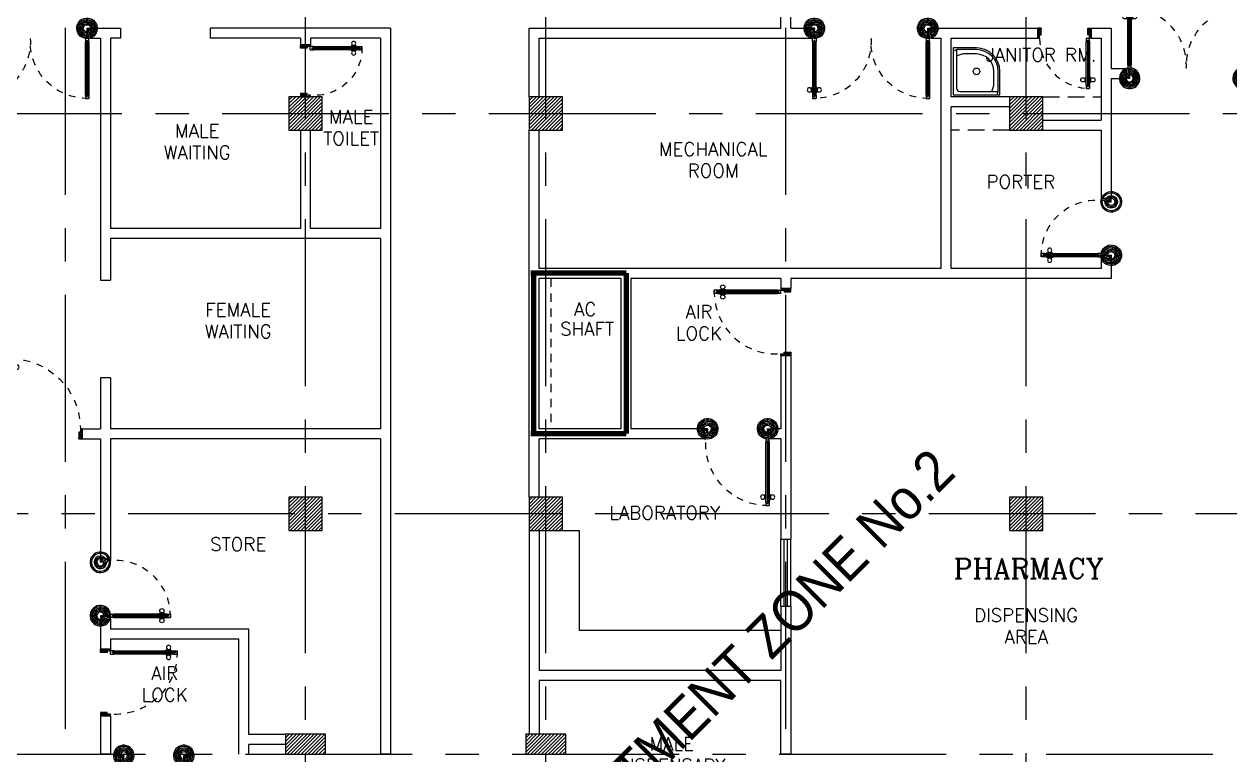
# Model space of a CAD drawing. Extents: x 417819.9 to 417911.9, y 43448 to 43539.2.
# Drawn here: x 417841.64 to 417859.71, y 43494.48 to 43505.43 of the extents above; entities that cross this region are included whole.
import ezdxf
from ezdxf.enums import TextEntityAlignment as Align

# ---------------------------------------------------------------- set-up
doc = ezdxf.new("R2010")
doc.units = 0
doc.header["$MEASUREMENT"] = 0
for name, pattern in [('CENTERX2', [4, 2.5, -0.5, 0.5, -0.5]), ('HIDDEN', [0.375, 0.25, -0.125]), ('HIDDEN2', [0.1875, 0.125, -0.0625])]:
    doc.linetypes.add(name, pattern=pattern)
doc.layers.get('0').update_dxf_attribs({"linetype": 'CONTINUOUS'})
for name, color, linetype in [('AXES', 11, 'CENTERX2'), ('COL', 2, 'CONTINUOUS'), ('DOOR', 4, 'CONTINUOUS'), ('FireCompart', 7, 'HIDDEN'), ('FIX', 3, 'CONTINUOUS'), ('HAT', 8, 'CONTINUOUS'), ('RM-NAME', 2, 'CONTINUOUS'), ('SHAFT', 7, 'CONTINUOUS'), ('TXT1', 2, 'CONTINUOUS'), ('WALL', 2, 'CONTINUOUS'), ('WIN', 5, 'CONTINUOUS')]:
    doc.layers.add(name, color=color, linetype=linetype)
doc.styles.add('ROMANC', font='romanc', dxfattribs={"height": 0.1})
doc.styles.add('ROMANS', font='ROMANS.shx', dxfattribs={"width": 0.6})
doc.styles.add('TTXT', font='swisse.ttf', dxfattribs={"width": 0.6})

# ---------------------------------------------------------------- blocks, each defined once
blk = doc.blocks.new('RM1')
at = {"layer": 'RM-NAME', "style": 'ROMANS'}
for tag, p in [('ROOMNAME1', (0, 324)), ('ROOMNAME2', (0, 0))]:
    blk.add_attdef(tag, text='', height=200, dxfattribs=at).set_placement(p, align=Align.MIDDLE)
blk = doc.blocks.new('A$C24ED45A6')
at = {"layer": 'DOOR', "color": 0, "linetype": 'ByBlock'}
for p, q in [((925, 1100), (925, 1150)), ((925, 1150), (975, 1150)), ((975, 1150), (925, 1150)), ((942, 1100), (925, 1100)), ((942, 1100), (942, 1120)), ((958, 1120), (942, 1120)), ((958, 1100), (958, 1120)), ((975, 1100), (958, 1100)), ((975, 1100), (975, 1150)), ((909, 1055), (909, 990)), ((918, 1055), (909, 1055)), ((918, 990), (909, 990)), ((918, 978), (918, 1068)), ((925, 1068), (918, 1068)), ((918, 1055), (918, 990)), ((925, 978), (918, 978)), ((975, 1068), (982, 1068)), ((975, 978), (982, 978)), ((982, 978), (982, 1068)), ((982, 1055), (982, 990)), ((982, 1055), (991, 1055)), ((982, 990), (991, 990)), ((991, 1055), (991, 990)), ((925, 150), (925, 200)), ((925, 200), (942, 200)), ((942, 200), (942, 180)), ((958, 180), (958, 200)), ((958, 200), (975, 200)), ((975, 200), (975, 150)), ((0, 0), (0, 150)), ((0, 150), (25, 150)), ((50, 0), (0, 0)), ((25, 150), (25, 100)), ((25, 100), (50, 100)), ((50, 100), (50, 0)), ((925, 150), (975, 150)), ((942, 180), (958, 180)), ((975, 100), (950, 100)), ((950, 100), (950, 0)), ((1000, 150), (975, 150)), ((975, 150), (975, 100)), ((1000, 150), (1000, 0)), ((950, 0), (1000, 0))]:
    blk.add_line(p, q, dxfattribs=at)
at = {"layer": 'DOOR', "linetype": 'ByBlock'}
for p, q in [((925, 1100), (925, 200)), ((942, 200), (942, 1100)), ((958, 200), (958, 1100)), ((975, 200), (975, 1100))]:
    blk.add_line(p, q, dxfattribs=at)
at = {"layer": 'DOOR', "color": 9, "linetype": 'ByBlock'}
for p, q in [((50, 0), (0, 114)), ((50, 0), (0, 40)), ((50, 0), (37, 100)), ((950, 0), (1000, 114)), ((950, 0), (963, 100)), ((950, 0), (1000, 40))]:
    blk.add_line(p, q, dxfattribs=at)
at = {"layer": 'DOOR', "color": 0, "linetype": 'ByBlock'}
for centre in [(876, 1023), (1024, 1023)]:
    blk.add_circle(centre, 32.4, dxfattribs=at)
at = {"layer": 'DOOR', "linetype": 'HIDDEN', "ltscale": 0.5}
blk.add_arc((950, 222), 928, 88.456, 184.4816, dxfattribs=at)
at = {"layer": 'DOOR', "color": 9, "linetype": 'ByBlock'}
for centre, radius, start, end in [((50, 0), 154, 103.7142, 108.8947), ((50, 0), 134, 100.72, 111.8402), ((50, 0), 114, 102.6226, 115.9162), ((50, 0), 94.4, 90, 121.9818), ((50, 0), 74.4, 90, 132.2236), ((50, 0), 54.4, 90, 156.7926), ((50, 0), 34.4, 90, 180), ((50, 0), 14.4, 90, 180), ((950, 0), 94.4, 58.0182, 90), ((950, 0), 74.4, 47.7764, 90), ((950, 0), 54.4, 23.2074, 90), ((950, 0), 34.4, 0, 90), ((950, 0), 14.4, 0, 90), ((950, 0), 134, 68.1598, 79.28), ((950, 0), 114, 64.0838, 77.3774), ((950, 0), 154, 71.1053, 76.2858)]:
    blk.add_arc(centre, radius, start, end, dxfattribs=at)
at = {"layer": 'WALL'}
blk.add_line((1000, 0), (1000, 150), dxfattribs=at)
blk = doc.blocks.new('*X796')
at = {"color": 0}
for p, q in [((49339, 41915), (49826, 42401)), ((49339, 41968), (49773, 42401)), ((49339, 42021), (49720, 42401)), ((49339, 42074), (49667, 42401)), ((49339, 42127), (49613, 42401)), ((49339, 42180), (49560, 42401)), ((49339, 42233), (49507, 42401)), ((49339, 42286), (49454, 42401)), ((49339, 42339), (49401, 42401)), ((49339, 42392), (49348, 42401)), ((49379, 41901), (49839, 42362)), ((49432, 41901), (49839, 42309)), ((49485, 41901), (49839, 42256)), ((49538, 41901), (49839, 42202)), ((49591, 41901), (49839, 42149)), ((49644, 41901), (49839, 42096)), ((49697, 41901), (49839, 42043)), ((49750, 41901), (49839, 41990)), ((49803, 41901), (49839, 41937))]:
    blk.add_line(p, q, dxfattribs=at)
blk = doc.blocks.new('*X793')
at = {"color": 0}
for p, q in [((49339, 47907), (49833, 48401)), ((49339, 47960), (49780, 48401)), ((49339, 48013), (49727, 48401)), ((49339, 48066), (49674, 48401)), ((49339, 48119), (49621, 48401)), ((49339, 48172), (49568, 48401)), ((49339, 48226), (49515, 48401)), ((49339, 48279), (49462, 48401)), ((49339, 48332), (49409, 48401)), ((49339, 48385), (49356, 48401)), ((49386, 47901), (49839, 48354)), ((49439, 47901), (49839, 48301)), ((49492, 47901), (49839, 48248)), ((49545, 47901), (49839, 48195)), ((49598, 47901), (49839, 48142)), ((49651, 47901), (49839, 48089)), ((49704, 47901), (49839, 48036)), ((49757, 47901), (49839, 47983)), ((49810, 47901), (49839, 47930))]:
    blk.add_line(p, q, dxfattribs=at)
blk = doc.blocks.new('COL50')
at = {"layer": 'COL'}
blk.add_lwpolyline([(-250, 250), (-250, -250), (250, -250), (250, 250)], close=True, dxfattribs=at)
blk = doc.blocks.new('*X798')
at = {"color": 0}
for p, q in [((38539, 41933), (39007, 42401)), ((38539, 41986), (38954, 42401)), ((38539, 42039), (38901, 42401)), ((38539, 42092), (38848, 42401)), ((38539, 42145), (38795, 42401)), ((38539, 42198), (38742, 42401)), ((38539, 42252), (38689, 42401)), ((38539, 42305), (38636, 42401)), ((38539, 42358), (38583, 42401)), ((38560, 41901), (39039, 42380)), ((38613, 41901), (39039, 42327)), ((38666, 41901), (39039, 42274)), ((38719, 41901), (39039, 42221)), ((38772, 41901), (39039, 42168)), ((38825, 41901), (39039, 42115)), ((38878, 41901), (39039, 42062)), ((38931, 41901), (39039, 42009)), ((38984, 41901), (39039, 41956)), ((39037, 41901), (39039, 41903))]:
    blk.add_line(p, q, dxfattribs=at)
blk = doc.blocks.new('*X795')
at = {"color": 0}
for p, q in [((38539, 47926), (39014, 48401)), ((38539, 47979), (38961, 48401)), ((38539, 48032), (38908, 48401)), ((38539, 48085), (38855, 48401)), ((38539, 48138), (38802, 48401)), ((38539, 48191), (38749, 48401)), ((38539, 48244), (38696, 48401)), ((38539, 48297), (38643, 48401)), ((38539, 48350), (38590, 48401)), ((38567, 47901), (39039, 48373)), ((38620, 47901), (39039, 48320)), ((38673, 47901), (39039, 48267)), ((38726, 47901), (39039, 48214)), ((38779, 47901), (39039, 48161)), ((38832, 47901), (39039, 48108)), ((38885, 47901), (39039, 48055)), ((38938, 47901), (39039, 48002)), ((38991, 47901), (39039, 47949))]:
    blk.add_line(p, q, dxfattribs=at)
blk = doc.blocks.new('A$C272A55A0')
at = {"layer": 'DOOR', "color": 0, "linetype": 'ByBlock'}
for p, q in [((0, 900), (0, 1050)), ((50, 1050), (0, 1050)), ((25, 950), (50, 950)), ((25, 900), (25, 950)), ((50, 950), (50, 1050)), ((1750, 950), (1750, 1050)), ((1750, 1050), (1800, 1050)), ((1775, 950), (1750, 950)), ((1775, 900), (1775, 950)), ((1800, 1050), (1800, 900)), ((0, 900), (25, 900)), ((75, 900), (25, 900)), ((25, 850), (25, 900)), ((42, 850), (25, 850)), ((58, 870), (42, 870)), ((42, 870), (42, 850)), ((58, 850), (58, 870)), ((75, 850), (58, 850)), ((75, 900), (75, 850)), ((1725, 900), (1775, 900)), ((1725, 900), (1725, 850)), ((1725, 850), (1742, 850)), ((1742, 870), (1758, 870)), ((1742, 850), (1742, 870)), ((1758, 870), (1758, 850)), ((1758, 850), (1775, 850)), ((1800, 900), (1775, 900)), ((1775, 850), (1775, 900)), ((25, 50), (42, 50)), ((25, 50), (25, 0)), ((25, 0), (75, 0)), ((75, 0), (25, 0)), ((42, 50), (42, 30)), ((42, 30), (58, 30)), ((58, 50), (75, 50)), ((58, 50), (58, 30)), ((75, 50), (75, 0)), ((1718, 160), (1709, 160)), ((1709, 95), (1709, 160)), ((1718, 95), (1709, 95)), ((1725, 173), (1718, 173)), ((1718, 173), (1718, 83)), ((1718, 95), (1718, 160)), ((1725, 83), (1718, 83)), ((1742, 50), (1725, 50)), ((1725, 50), (1725, 0)), ((1775, 0), (1725, 0)), ((1725, 0), (1775, 0)), ((1742, 50), (1742, 30)), ((1758, 30), (1742, 30)), ((1775, 50), (1758, 50)), ((1758, 50), (1758, 30)), ((1775, 173), (1782, 173)), ((1775, 83), (1782, 83)), ((1775, 50), (1775, 0)), ((1782, 173), (1782, 83)), ((1782, 160), (1791, 160)), ((1782, 95), (1782, 160)), ((1782, 95), (1791, 95)), ((1791, 95), (1791, 160))]:
    blk.add_line(p, q, dxfattribs=at)
at = {"layer": 'DOOR', "color": 9, "linetype": 'ByBlock'}
for p, q in [((50, 1050), (0, 1010)), ((50, 1050), (0, 937)), ((50, 1050), (37, 950)), ((1750, 1050), (1800, 1010)), ((1750, 1050), (1800, 937)), ((1750, 1050), (1763, 950))]:
    blk.add_line(p, q, dxfattribs=at)
at = {"layer": 'DOOR', "linetype": 'ByBlock'}
for p, q in [((25, 850), (25, 50)), ((42, 850), (42, 50)), ((58, 850), (58, 50)), ((75, 50), (75, 850)), ((1725, 50), (1725, 850)), ((1742, 850), (1742, 50)), ((1758, 850), (1758, 50)), ((1775, 850), (1775, 50))]:
    blk.add_line(p, q, dxfattribs=at)
at = {"layer": 'DOOR', "color": 0, "linetype": 'ByBlock'}
for centre in [(1676, 128), (1824, 128)]:
    blk.add_circle(centre, 32.4, dxfattribs=at)
at = {"layer": 'DOOR', "color": 9, "linetype": 'ByBlock'}
for centre, radius, start, end in [((50, 1050), 54.4, 203.2074, 270), ((50, 1050), 74.4, 227.7764, 270), ((50, 1050), 94.4, 238.0182, 270), ((50, 1050), 114, 244.0838, 257.3774), ((50, 1050), 134, 248.1598, 259.28), ((50, 1050), 154, 251.1053, 256.2858), ((50, 1050), 34.4, 180, 270), ((50, 1050), 14.4, 180, 270), ((1750, 1050), 14.4, 270, 0), ((1750, 1050), 34.4, 270, 0), ((1750, 1050), 54.4, 270, 336.7926), ((1750, 1050), 74.4, 270, 312.2236), ((1750, 1050), 94.4, 270, 301.9818), ((1750, 1050), 114, 282.6226, 295.9162), ((1750, 1050), 134, 280.72, 291.8402), ((1750, 1050), 154, 283.7142, 288.8947)]:
    blk.add_arc(centre, radius, start, end, dxfattribs=at)
at = {"layer": 'DOOR', "linetype": 'HIDDEN', "ltscale": 0.5}
for centre, start, end in [((50, 851), 268.3174, 3.2965), ((1750, 851), 176.7035, 271.6826)]:
    blk.add_arc(centre, 851, start, end, dxfattribs=at)
at = {"layer": 'WALL', "linetype": 'ByBlock'}
blk.add_line((1800, 900), (1800, 1050), dxfattribs=at)
blk = doc.blocks.new('JAN-001')
for p, q in [((730, -30), (30, -30)), ((30, -30), (30, -730)), ((80, -130), (80, -705)), ((705, -80), (130, -80)), ((610, -80), (635, -152)), ((688, -30), (704, -76)), ((705, -380), (705, -84)), ((730, -380), (730, -30)), ((640, -380), (640, -184)), ((30, -688), (76, -704)), ((80, -610), (152, -635)), ((84, -705), (380, -705)), ((184, -640), (380, -640)), ((30, -730), (380, -730))]:
    blk.add_line(p, q)
blk.add_circle((380, -380), 50)
for centre, radius, start, end in [((130, -130), 50, 90, 180), ((540, -184), 100, 0, 19.0039), ((680, -84), 25, 0, 19.0039), ((380, -380), 350, 270, 0), ((380, -380), 325, 270, 0), ((380, -380), 260, 270, 0), ((84, -680), 25, 250.9961, 270), ((184, -540), 100, 250.9961, 270)]:
    blk.add_arc(centre, radius, start, end)
blk = doc.blocks.new('*X797')
at = {"color": 0}
for p, q in [((42139, 41927), (42613, 42401)), ((42139, 41980), (42560, 42401)), ((42139, 42033), (42507, 42401)), ((42139, 42086), (42454, 42401)), ((42139, 42139), (42401, 42401)), ((42139, 42192), (42348, 42401)), ((42139, 42245), (42295, 42401)), ((42139, 42298), (42242, 42401)), ((42139, 42351), (42189, 42401)), ((42166, 41901), (42639, 42374)), ((42219, 41901), (42639, 42321)), ((42272, 41901), (42639, 42268)), ((42325, 41901), (42639, 42215)), ((42378, 41901), (42639, 42162)), ((42431, 41901), (42639, 42109)), ((42484, 41901), (42639, 42056)), ((42537, 41901), (42639, 42003)), ((42590, 41901), (42639, 41950))]:
    blk.add_line(p, q, dxfattribs=at)
blk = doc.blocks.new('*X794')
at = {"color": 0}
for p, q in [((42139, 47920), (42620, 48401)), ((42139, 47973), (42567, 48401)), ((42139, 48026), (42514, 48401)), ((42139, 48079), (42461, 48401)), ((42139, 48132), (42408, 48401)), ((42139, 48185), (42355, 48401)), ((42139, 48238), (42302, 48401)), ((42139, 48291), (42249, 48401)), ((42139, 48344), (42196, 48401)), ((42139, 48397), (42143, 48401)), ((42173, 47901), (42639, 48367)), ((42226, 47901), (42639, 48314)), ((42280, 47901), (42639, 48261)), ((42333, 47901), (42639, 48208)), ((42386, 47901), (42639, 48155)), ((42439, 47901), (42639, 48102)), ((42492, 47901), (42639, 48049)), ((42545, 47901), (42639, 47996)), ((42598, 47901), (42639, 47943))]:
    blk.add_line(p, q, dxfattribs=at)
blk = doc.blocks.new('DOOR90')
at = {"layer": 'DOOR', "color": 7, "linetype": 'ByBlock'}
for p, q in [((-150, 0), (0, 0)), ((-150, 0), (-150, -25)), ((0, -50), (-114, 0)), ((0, -50), (-40, 0)), ((0, -50), (0, 0)), ((-1000, -25), (-1050, -25)), ((-1050, -75), (-1050, -25)), ((-1050, -25), (-1050, -75)), ((-1000, -75), (-1050, -75)), ((-1000, -42), (-1020, -42)), ((-1020, -42), (-1020, -58)), ((-1000, -58), (-1020, -58)), ((-1000, -25), (-1000, -42)), ((-1000, -58), (-1000, -75)), ((-878, -18), (-968, -18)), ((-968, -25), (-968, -18)), ((-968, -75), (-968, -82)), ((-878, -82), (-968, -82)), ((-955, -9), (-890, -9)), ((-955, -18), (-955, -9)), ((-955, -18), (-890, -18)), ((-955, -82), (-890, -82)), ((-955, -82), (-955, -91)), ((-955, -91), (-890, -91)), ((-890, -18), (-890, -9)), ((-890, -82), (-890, -91)), ((-878, -25), (-878, -18)), ((-878, -75), (-878, -82)), ((-200, -25), (-150, -25)), ((-200, -42), (-200, -25)), ((-180, -42), (-200, -42)), ((-200, -58), (-180, -58)), ((-200, -75), (-200, -58)), ((-150, -75), (-200, -75)), ((-180, -58), (-180, -42)), ((-150, -25), (-100, -25)), ((-150, -75), (-150, -25)), ((-100, -25), (-100, -50)), ((0, -50), (-100, -37)), ((-100, -50), (0, -50)), ((-150, -875), (-100, -875)), ((-150, -900), (-150, -875)), ((-150, -900), (0, -900)), ((0, -900), (-150, -900)), ((0, -850), (-114, -900)), ((-100, -875), (-100, -850)), ((0, -850), (-100, -863)), ((-100, -850), (0, -850)), ((0, -850), (-40, -900)), ((0, -850), (0, -900))]:
    blk.add_line(p, q, dxfattribs=at)
at = {"layer": 'DOOR', "linetype": 'ByBlock'}
for p, q in [((-200, -25), (-1000, -25)), ((-200, -42), (-1000, -42)), ((-200, -58), (-1000, -58)), ((-1000, -75), (-200, -75))]:
    blk.add_line(p, q, dxfattribs=at)
at = {"layer": 'DOOR', "color": 7, "linetype": 'ByBlock'}
for centre in [(-923, 24), (-923, -124)]:
    blk.add_circle(centre, 32.4, dxfattribs=at)
for centre, radius, start, end in [((0, -50), 154, 161.1053, 166.2858), ((0, -50), 94.4, 148.0182, 180), ((0, -50), 134, 158.1598, 169.28), ((0, -50), 114, 154.0838, 167.3774), ((0, -50), 74.4, 137.7764, 180), ((0, -50), 54.4, 113.2074, 180), ((0, -50), 34.4, 90, 180), ((0, -50), 14.4, 90, 180), ((0, -850), 154, 193.7142, 198.8947), ((0, -850), 134, 190.72, 201.8402), ((0, -850), 94.4, 180, 211.9818), ((0, -850), 74.4, 180, 222.2236), ((0, -850), 54.4, 180, 246.7926), ((0, -850), 34.4, 180, 270), ((0, -850), 14.4, 180, 270)]:
    blk.add_arc(centre, radius, start, end, dxfattribs=at)
at = {"layer": 'DOOR', "linetype": 'HIDDEN', "ltscale": 0.5}
blk.add_arc((-222, -50), 828, 178.2701, 275.003, dxfattribs=at)
blk = doc.blocks.new('DOOR80')
at = {"layer": 'DOOR', "color": 7, "linetype": 'ByBlock'}
for p, q in [((-150, 800), (0, 800)), ((-150, 800), (-150, 775)), ((0, 800), (-150, 800)), ((-150, 775), (-100, 775)), ((0, 750), (-114, 800)), ((-100, 775), (-100, 750)), ((0, 750), (-100, 763)), ((-100, 750), (0, 750)), ((0, 750), (-40, 800)), ((0, 750), (0, 800)), ((-850, 75), (-900, 75)), ((-900, 75), (-900, 25)), ((-900, 25), (-900, 75)), ((-850, 25), (-900, 25)), ((-850, 58), (-870, 58)), ((-870, 42), (-870, 58)), ((-850, 42), (-870, 42)), ((-850, 58), (-850, 75)), ((-850, 25), (-850, 42)), ((-727, 82), (-817, 82)), ((-817, 75), (-817, 82)), ((-817, 25), (-817, 18)), ((-727, 18), (-817, 18)), ((-805, 91), (-740, 91)), ((-805, 82), (-805, 91)), ((-805, 82), (-740, 82)), ((-805, 18), (-740, 18)), ((-805, 18), (-805, 9)), ((-805, 9), (-740, 9)), ((-740, 82), (-740, 91)), ((-740, 18), (-740, 9)), ((-727, 75), (-727, 82)), ((-727, 25), (-727, 18)), ((-150, 75), (-200, 75)), ((-200, 75), (-200, 58)), ((-200, 58), (-180, 58)), ((-180, 42), (-200, 42)), ((-200, 42), (-200, 25)), ((-200, 25), (-150, 25)), ((-180, 58), (-180, 42)), ((-150, 75), (-150, 25)), ((-150, 25), (-100, 25)), ((-150, 0), (-150, 25)), ((0, 0), (-150, 0)), ((0, 50), (-114, 0)), ((-100, 25), (-100, 50)), ((0, 50), (-100, 37)), ((-100, 50), (0, 50)), ((0, 50), (-40, 0)), ((0, 50), (0, 0))]:
    blk.add_line(p, q, dxfattribs=at)
at = {"layer": 'DOOR', "linetype": 'ByBlock'}
for p, q in [((-850, 75), (-200, 75)), ((-200, 58), (-850, 58)), ((-200, 42), (-850, 42)), ((-200, 25), (-850, 25))]:
    blk.add_line(p, q, dxfattribs=at)
at = {"layer": 'DOOR', "color": 7, "linetype": 'ByBlock'}
for centre in [(-772, 124), (-772, -24)]:
    blk.add_circle(centre, 32.4, dxfattribs=at)
at = {"layer": 'DOOR', "linetype": 'HIDDEN', "ltscale": 0.5}
blk.add_arc((-149, 23), 752, 90.0695, 176.0204, dxfattribs=at)
at = {"layer": 'DOOR', "color": 7, "linetype": 'ByBlock'}
for centre, radius, start, end in [((0, 750), 154, 161.1053, 166.2858), ((0, 750), 134, 158.1598, 169.28), ((0, 750), 94.4, 148.0182, 180), ((0, 750), 74.4, 137.7764, 180), ((0, 750), 54.4, 113.2074, 180), ((0, 750), 34.4, 90, 180), ((0, 750), 14.4, 90, 180), ((0, 50), 154, 193.7142, 198.8947), ((0, 50), 134, 190.72, 201.8402), ((0, 50), 114, 192.6226, 205.9162), ((0, 50), 94.4, 180, 211.9818), ((0, 50), 74.4, 180, 222.2236), ((0, 50), 54.4, 180, 246.7926), ((0, 50), 34.4, 180, 270), ((0, 50), 14.4, 180, 270)]:
    blk.add_arc(centre, radius, start, end, dxfattribs=at)
blk = doc.blocks.new('DOOR110')
at = {"layer": 'DOOR', "color": 7, "linetype": 'ByBlock'}
for p, q in [((-150, 0), (-150, -25)), ((-150, 0), (0, 0)), ((0, -50), (-114, 0)), ((0, -50), (-40, 0)), ((0, -50), (0, 0)), ((-1200, -25), (-1200, -75)), ((-1200, -75), (-1200, -25)), ((-1150, -25), (-1200, -25)), ((-1150, -75), (-1200, -75)), ((-1170, -42), (-1170, -58)), ((-1150, -42), (-1170, -42)), ((-1150, -58), (-1170, -58)), ((-1150, -25), (-1150, -42)), ((-1150, -58), (-1150, -75)), ((-1118, -25), (-1118, -18)), ((-1028, -18), (-1118, -18)), ((-1118, -75), (-1118, -82)), ((-1028, -82), (-1118, -82)), ((-1105, -18), (-1105, -9)), ((-1105, -9), (-1040, -9)), ((-1105, -18), (-1040, -18)), ((-1105, -82), (-1105, -91)), ((-1105, -82), (-1040, -82)), ((-1105, -91), (-1040, -91)), ((-1040, -18), (-1040, -9)), ((-1040, -82), (-1040, -91)), ((-1028, -25), (-1028, -18)), ((-1028, -75), (-1028, -82)), ((-200, -42), (-200, -25)), ((-200, -25), (-150, -25)), ((-180, -42), (-200, -42)), ((-200, -75), (-200, -58)), ((-200, -58), (-180, -58)), ((-150, -75), (-200, -75)), ((-180, -58), (-180, -42)), ((-150, -75), (-150, -25)), ((-150, -25), (-100, -25)), ((-100, -25), (-100, -50)), ((0, -50), (-100, -37)), ((-100, -50), (0, -50)), ((-150, -1075), (-100, -1075)), ((-150, -1100), (-150, -1075)), ((0, -1050), (-114, -1100)), ((-100, -1075), (-100, -1050)), ((0, -1050), (-100, -1063)), ((-100, -1050), (0, -1050)), ((0, -1050), (-40, -1100)), ((0, -1050), (0, -1100)), ((-150, -1100), (0, -1100)), ((0, -1100), (-150, -1100))]:
    blk.add_line(p, q, dxfattribs=at)
at = {"layer": 'DOOR', "linetype": 'ByBlock'}
for p, q in [((-200, -25), (-1150, -25)), ((-200, -42), (-1150, -42)), ((-200, -58), (-1150, -58)), ((-1150, -75), (-200, -75))]:
    blk.add_line(p, q, dxfattribs=at)
at = {"layer": 'DOOR', "color": 7, "linetype": 'ByBlock'}
for centre in [(-1073, 24), (-1073, -124)]:
    blk.add_circle(centre, 32.4, dxfattribs=at)
for centre, radius, start, end in [((0, -50), 154, 161.1053, 166.2858), ((0, -50), 94.4, 148.0182, 180), ((0, -50), 134, 158.1598, 169.28), ((0, -50), 114, 154.0838, 167.3774), ((0, -50), 74.4, 137.7764, 180), ((0, -50), 54.4, 113.2074, 180), ((0, -50), 34.4, 90, 180), ((0, -50), 14.4, 90, 180), ((0, -1050), 134, 190.72, 201.8402), ((0, -1050), 94.4, 180, 211.9818), ((0, -1050), 74.4, 180, 222.2236), ((0, -1050), 54.4, 180, 246.7926), ((0, -1050), 34.4, 180, 270), ((0, -1050), 14.4, 180, 270), ((0, -1050), 154, 193.7142, 198.8947)]:
    blk.add_arc(centre, radius, start, end, dxfattribs=at)
at = {"layer": 'DOOR', "linetype": 'HIDDEN', "ltscale": 0.5}
blk.add_arc((-150, -25), 1050, 180, 270, dxfattribs=at)
blk = doc.blocks.new('A$C3CD36B94')
at = {"layer": 'DOOR', "color": 0, "linetype": 'ByBlock'}
for p, q in [((106, 950), (56, 950)), ((56, 800), (56, 950)), ((106, 850), (106, 950)), ((806, 950), (856, 950)), ((806, 850), (806, 950)), ((856, 800), (856, 950)), ((856, 950), (856, 800)), ((56, 800), (81, 800)), ((81, 850), (106, 850)), ((81, 800), (81, 850)), ((131, 800), (81, 800)), ((81, 750), (81, 800)), ((98, 750), (81, 750)), ((114, 770), (98, 770)), ((98, 770), (98, 750)), ((114, 750), (114, 770)), ((131, 750), (114, 750)), ((131, 800), (131, 750)), ((831, 850), (806, 850)), ((831, 800), (831, 850)), ((856, 800), (831, 800)), ((65, 95), (65, 160)), ((74, 160), (65, 160)), ((74, 95), (65, 95)), ((74, 173), (74, 83)), ((81, 173), (74, 173)), ((74, 95), (74, 160)), ((81, 83), (74, 83)), ((81, 50), (81, 0)), ((81, 50), (98, 50)), ((131, 0), (81, 0)), ((81, 0), (131, 0)), ((98, 50), (98, 30)), ((98, 30), (114, 30)), ((114, 50), (114, 30)), ((114, 50), (131, 50)), ((131, 173), (138, 173)), ((131, 83), (138, 83)), ((131, 50), (131, 0)), ((138, 173), (138, 83)), ((138, 95), (138, 160)), ((138, 160), (147, 160)), ((138, 95), (147, 95)), ((147, 95), (147, 160))]:
    blk.add_line(p, q, dxfattribs=at)
at = {"layer": 'DOOR', "color": 9, "linetype": 'ByBlock'}
for p, q in [((106, 950), (56, 910)), ((106, 950), (56, 837)), ((106, 950), (93, 850)), ((806, 950), (819, 850)), ((806, 950), (856, 837)), ((806, 950), (856, 910))]:
    blk.add_line(p, q, dxfattribs=at)
at = {"layer": 'DOOR', "linetype": 'ByBlock'}
for p, q in [((81, 750), (81, 50)), ((98, 750), (98, 50)), ((114, 750), (114, 50)), ((131, 50), (131, 750))]:
    blk.add_line(p, q, dxfattribs=at)
at = {"layer": 'DOOR', "color": 0, "linetype": 'ByBlock'}
for centre in [(32, 128), (179, 128)]:
    blk.add_circle(centre, 32.4, dxfattribs=at)
at = {"layer": 'DOOR', "color": 9, "linetype": 'ByBlock'}
for centre, radius, start, end in [((106, 950), 34.4, 180, 270), ((106, 950), 14.4, 180, 270), ((806, 950), 34.4, 270, 0), ((806, 950), 14.4, 270, 0), ((106, 950), 54.4, 203.2074, 270), ((106, 950), 74.4, 227.7764, 270), ((106, 950), 94.4, 238.0182, 270), ((106, 950), 114, 244.0838, 257.3774), ((106, 950), 134, 248.1598, 259.28), ((106, 950), 154, 251.1053, 256.2858), ((806, 950), 54.4, 270, 336.7926), ((806, 950), 74.4, 270, 312.2236), ((806, 950), 94.4, 270, 301.9818), ((806, 950), 134, 280.72, 291.8402), ((806, 950), 154, 283.7142, 288.8947)]:
    blk.add_arc(centre, radius, start, end, dxfattribs=at)
at = {"layer": 'DOOR', "linetype": 'HIDDEN', "ltscale": 0.5}
blk.add_arc((106, 729), 729, 268.0335, 5.6617, dxfattribs=at)

msp = doc.modelspace()

# ---------------------------------------------------------------- hatches: boundary and pattern name
at = {"layer": 'HAT'}
h = msp.add_hatch(dxfattribs=at)
h.set_pattern_fill('ANSI31', color=256, scale=0.3, style=0)
h.set_pattern_definition([(45, (417487.311385, 43455.963322), (-0.0265165043, 0.0265165043), [])])
h.paths.add_polyline_path([(417845.8566, 43494.4943), (417845.8566, 43494.7943), (417845.5566, 43494.7943), (417845.5566, 43494.4943)])
h.paths.add_polyline_path([(417846.1566, 43494.4943), (417846.1566, 43494.7943), (417845.8566, 43494.7943), (417845.8566, 43494.4943)])
h = msp.add_hatch(dxfattribs=at)
h.set_pattern_fill('ANSI31', color=256, scale=0.3, style=0)
h.set_pattern_definition([(45, (417490.911385, 43455.963322), (-0.0265165043, 0.0265165043), [])])
h.paths.add_polyline_path([(417849.4566, 43494.4943), (417849.4566, 43494.7943), (417849.1566, 43494.7943), (417849.1566, 43494.4943)])
h.paths.add_polyline_path([(417849.7566, 43494.4943), (417849.7566, 43494.7943), (417849.4566, 43494.7943), (417849.4566, 43494.4943)])

# ---------------------------------------------------------------- linework, layer by layer
at = {"layer": 'AXES'}
for p, q in [((417845.8566, 43460.01), (417845.8566, 43538.4875)), ((417849.4566, 43460.01), (417849.4566, 43538.4875)), ((417856.6566, 43460.01), (417856.6566, 43538.4875)), ((417842.2566, 43466.8743), (417842.2566, 43525.6943)), ((417853.0566, 43466.8743), (417853.0566, 43525.6943)), ((417820.6052, 43504.0943), (417889.6966, 43504.0943)), ((417889.6966, 43498.0943), (417820.6052, 43498.0943)), ((417820.9552, 43494.4943), (417889.6966, 43494.4943))]:
    msp.add_line(p, q, dxfattribs=at)
at = {"layer": 'COL'}
for points in [[(417856.4066, 43504.3443), (417856.4066, 43503.8443), (417856.9066, 43503.8443), (417856.9066, 43504.3443)], [(417846.1566, 43494.7943), (417845.5566, 43494.7943), (417845.5566, 43494.4943), (417846.1566, 43494.4943)], [(417849.7566, 43494.7943), (417849.1566, 43494.7943), (417849.1566, 43494.4943), (417849.7566, 43494.4943)]]:
    msp.add_lwpolyline(points, close=True, dxfattribs=at)
at = {"layer": 'FireCompart', "const_width": 0.08}
for points in [[(417849.2282, 43501.705), (417850.6636, 43501.705)], [(417849.2738, 43501.705), (417849.2738, 43499.2981)], [(417850.6636, 43501.705), (417850.6636, 43499.2981)], [(417849.2282, 43499.2981), (417850.6636, 43499.2981)]]:
    msp.add_lwpolyline(points, dxfattribs=at)
at = {"layer": 'SHAFT', "linetype": 'HIDDEN2'}
msp.add_line((417849.5316, 43501.6193), (417849.5316, 43499.3693), dxfattribs=at)
at = {"layer": 'WALL'}
for p, q in [((417852.9816, 43505.3693), (417852.9816, 43505.5943)), ((417853.1316, 43505.3693), (417853.1316, 43505.5943)), ((417842.6316, 43505.3693), (417842.6316, 43505.2193)), ((417842.6316, 43505.3693), (417843.0816, 43505.3693)), ((417843.0816, 43505.3693), (417843.0816, 43505.2193)), ((417847.1316, 43505.3693), (417844.4321, 43505.3693)), ((417844.4321, 43505.2193), (417844.4321, 43505.3693)), ((417847.1316, 43505.3693), (417847.1316, 43494.4943)), ((417849.2066, 43504.3443), (417849.2066, 43505.3693)), ((417849.2066, 43505.3693), (417852.9816, 43505.3693)), ((417853.1316, 43505.3693), (417853.4316, 43505.3693)), ((417853.4316, 43505.2193), (417853.4316, 43505.3693)), ((417855.2316, 43505.3693), (417856.8316, 43505.3693)), ((417855.2316, 43505.2193), (417855.2316, 43505.3693)), ((417856.8316, 43505.2193), (417856.8316, 43505.3693)), ((417857.6316, 43505.3693), (417857.9316, 43505.3693)), ((417857.6316, 43505.2193), (417857.6316, 43505.3693)), ((417857.9316, 43505.3693), (417857.9316, 43504.7693)), ((417842.6316, 43505.2193), (417842.7816, 43505.2193)), ((417842.7816, 43505.2193), (417842.7816, 43501.5975)), ((417842.9316, 43505.2193), (417842.9316, 43502.3693)), ((417843.0816, 43505.2193), (417842.9316, 43505.2193)), ((417845.7816, 43505.2193), (417844.4321, 43505.2193)), ((417845.7816, 43505.2193), (417845.7816, 43505.1193)), ((417846.9816, 43505.2193), (417845.9316, 43505.2193)), ((417845.9316, 43505.2193), (417845.9316, 43505.1193)), ((417846.9816, 43505.2193), (417846.9816, 43502.3693)), ((417849.3566, 43504.3443), (417849.3566, 43505.2193)), ((417849.3566, 43505.2193), (417853.4316, 43505.2193)), ((417855.2316, 43505.2193), (417855.3816, 43505.2193)), ((417855.3816, 43501.7693), (417855.3816, 43505.2193)), ((417855.5316, 43505.2193), (417856.8316, 43505.2193)), ((417855.5316, 43504.3443), (417855.5316, 43505.2193)), ((417857.6316, 43505.2193), (417857.7816, 43505.2193)), ((417857.7816, 43505.2193), (417857.7816, 43503.9943)), ((417845.9316, 43505.1193), (417845.7816, 43505.1193)), ((417857.9316, 43504.7693), (417858.1566, 43504.7693)), ((417858.1566, 43504.6193), (417858.1566, 43504.7693)), ((417857.9316, 43504.6193), (417857.9316, 43502.8193)), ((417857.9316, 43504.6193), (417858.1566, 43504.6193)), ((417856.4066, 43504.3443), (417855.5316, 43504.3443)), ((417856.4066, 43504.1943), (417855.5316, 43504.1943)), ((417855.5316, 43501.7693), (417855.5316, 43504.1943)), ((417856.9066, 43503.9943), (417857.7816, 43503.9943)), ((417845.7816, 43503.8443), (417845.7816, 43502.3693)), ((417845.9316, 43502.3693), (417845.9316, 43503.8443)), ((417849.2066, 43498.3443), (417849.2066, 43503.8443)), ((417849.3566, 43501.7693), (417849.3566, 43503.8443)), ((417856.9066, 43503.8443), (417857.7816, 43503.8443)), ((417857.7816, 43503.8443), (417857.7816, 43502.8193)), ((417857.9316, 43502.8193), (417857.7816, 43502.8193)), ((417845.7816, 43502.3693), (417842.9316, 43502.3693)), ((417846.9816, 43502.3693), (417845.9316, 43502.3693)), ((417846.9816, 43502.2193), (417842.9316, 43502.2193)), ((417842.9316, 43502.2193), (417842.9316, 43501.5975)), ((417846.9816, 43502.2193), (417846.9816, 43499.3693)), ((417857.7816, 43501.9193), (417857.7816, 43501.7693)), ((417857.9316, 43501.9193), (417857.7816, 43501.9193)), ((417857.7816, 43501.9193), (417857.9316, 43501.9193)), ((417857.9316, 43501.9193), (417857.9316, 43501.6193)), ((417855.3816, 43501.7693), (417849.3566, 43501.7693)), ((417857.7816, 43501.7693), (417855.5316, 43501.7693)), ((417842.7816, 43501.5975), (417842.9316, 43501.5975)), ((417849.3566, 43499.3693), (417849.3566, 43501.6193)), ((417850.5816, 43501.6193), (417849.3566, 43501.6193)), ((417850.5816, 43501.6193), (417850.5816, 43499.3693)), ((417852.9816, 43501.6193), (417850.7316, 43501.6193)), ((417850.7316, 43501.6193), (417850.7316, 43499.3693)), ((417852.9816, 43501.6193), (417852.9816, 43501.4693)), ((417857.9316, 43501.6193), (417853.1316, 43501.6193)), ((417853.1316, 43501.6193), (417853.1316, 43501.4693)), ((417852.9816, 43501.4693), (417853.1316, 43501.4693)), ((417852.9816, 43500.4693), (417853.1316, 43500.4693)), ((417852.9816, 43500.4693), (417852.9816, 43499.3693)), ((417853.1316, 43500.4693), (417853.1316, 43497.7145)), ((417842.9316, 43500.1306), (417842.7816, 43500.1306)), ((417842.7816, 43500.1306), (417842.7816, 43499.3693)), ((417842.9316, 43500.1306), (417842.9316, 43499.3693)), ((417842.5066, 43499.2193), (417842.5066, 43499.3693)), ((417842.5066, 43499.3693), (417842.7816, 43499.3693)), ((417846.9816, 43499.3693), (417842.9316, 43499.3693)), ((417850.5816, 43499.3693), (417849.3566, 43499.3693)), ((417851.8316, 43499.3693), (417850.7316, 43499.3693)), ((417851.8316, 43499.2193), (417851.8316, 43499.3693)), ((417852.8316, 43499.2193), (417852.8316, 43499.3693)), ((417852.9816, 43499.3693), (417852.8316, 43499.3693)), ((417842.5066, 43499.2193), (417842.7816, 43499.2193)), ((417842.7816, 43499.2193), (417842.7816, 43497.4193)), ((417842.9316, 43499.2193), (417842.9316, 43497.4193)), ((417846.9816, 43499.2193), (417842.9316, 43499.2193)), ((417846.9816, 43499.2193), (417846.9816, 43494.4943)), ((417851.8316, 43499.2193), (417849.3566, 43499.2193)), ((417849.3566, 43498.3443), (417849.3566, 43499.2193)), ((417852.9816, 43499.2193), (417852.8316, 43499.2193)), ((417852.9816, 43499.2193), (417852.9816, 43497.7145)), ((417849.2066, 43497.8443), (417849.2066, 43494.7943)), ((417849.3566, 43497.8443), (417849.3566, 43495.7493)), ((417849.7066, 43497.8443), (417849.9566, 43497.8443)), ((417849.9566, 43497.8443), (417849.9566, 43496.3493)), ((417852.9816, 43497.7145), (417853.1316, 43497.7145)), ((417842.9316, 43497.4193), (417842.7816, 43497.4193)), ((417852.9816, 43496.7145), (417853.1316, 43496.7145)), ((417852.9816, 43496.7145), (417852.9816, 43495.7493)), ((417853.1316, 43496.7145), (417853.1316, 43494.4943)), ((417842.9316, 43496.5193), (417842.7816, 43496.5193)), ((417842.7816, 43496.5193), (417842.7816, 43496.0693)), ((417842.9316, 43496.5193), (417842.9316, 43496.3693)), ((417845.0066, 43496.3693), (417842.9316, 43496.3693)), ((417845.0066, 43494.7907), (417845.0066, 43496.3693)), ((417852.9816, 43496.3493), (417849.9566, 43496.3493)), ((417844.8566, 43496.2193), (417842.9316, 43496.2193)), ((417842.9316, 43496.2193), (417842.9316, 43496.0693)), ((417844.8566, 43494.4943), (417844.8566, 43496.2193)), ((417842.7816, 43496.0693), (417842.9316, 43496.0693)), ((417852.9816, 43495.7493), (417849.3566, 43495.7493)), ((417852.9816, 43495.5993), (417849.3566, 43495.5993)), ((417849.3566, 43495.5993), (417849.3566, 43494.7943)), ((417852.9816, 43494.4943), (417852.9816, 43495.5993)), ((417842.7816, 43495.0693), (417842.9316, 43495.0693)), ((417842.7816, 43495.0693), (417842.7816, 43494.4943)), ((417842.9316, 43495.0693), (417842.9316, 43494.4943)), ((417845.5566, 43494.7907), (417845.0066, 43494.7907)), ((417842.9316, 43494.4943), (417842.7816, 43494.4943)), ((417845.0066, 43494.4943), (417845.0066, 43494.6407)), ((417845.5566, 43494.6407), (417845.0066, 43494.6407)), ((417847.1316, 43494.4943), (417846.9816, 43494.4943)), ((417853.1316, 43494.4943), (417852.9816, 43494.4943))]:
    msp.add_line(p, q, dxfattribs=at)
at = {"layer": 'WALL', "color": 9, "linetype": 'HIDDEN'}
for p, q in [((417856.9066, 43504.3443), (417857.7816, 43504.3443)), ((417856.4066, 43503.8443), (417855.5316, 43503.8443))]:
    msp.add_line(p, q, dxfattribs=at)
at = {"layer": 'WIN'}
for p, q in [((417852.9816, 43496.7145), (417852.9816, 43497.7145)), ((417853.0316, 43496.7145), (417853.0316, 43497.7145)), ((417853.0816, 43496.7145), (417853.0816, 43497.7145)), ((417853.1316, 43496.7145), (417853.1316, 43497.7145))]:
    msp.add_line(p, q, dxfattribs=at)

# ---------------------------------------------------------------- block references
at = {"layer": 'COL', "xscale": 0.001000000047497451, "yscale": 0.0009999999892897904, "zscale": 0.001}
for p in [(417845.8566, 43504.0943), (417849.4566, 43504.0943), (417845.8566, 43498.0943), (417849.4566, 43498.0943), (417856.6566, 43498.0943)]:
    msp.add_blockref('COL50', p, dxfattribs=at)
at = {"layer": 'DOOR', "color": 0, "xscale": -0.001000000047497451, "yscale": 0.0009999999892897904, "zscale": 0.001}
for p in [(417842.6316, 43504.319), (417855.2316, 43504.319)]:
    msp.add_blockref('A$C272A55A0', p, dxfattribs=at)
at = {"layer": 'DOOR', "color": 0}
for name, p, xscale, yscale, zscale, rotation in [('A$C272A55A0', (417859.9566, 43505.6697), 0.001000000047497451, 0.0009999999892897904, 0.001, 180), ('A$C3CD36B94', (417846.7023, 43505.1735), -0.0009687500132713467, 0.0009687500132713467, 0.0009687500000000003, 90), ('DOOR90', (417857.9316, 43501.9193), -0.001000000047497451, 0.0009999999892897904, 0.001, 180), ('A$C24ED45A6', (417853.1316, 43500.4693), 0.0009999999892897904, 0.0009999999892897904, 0.001, 90), ('A$C24ED45A6', (417851.8316, 43499.3693), -0.001000000047497451, 0.0009999999892897904, 0.001, 180), ('A$C24ED45A6', (417842.7816, 43495.0693), -0.0009999999892897904, 0.0009999999892897904, 0.001, 270), ('A$C24ED45A6', (417844.082, 43494.4743), 0.001000000047497451, 0.0009999999892897904, 0.001, 180)]:
    msp.add_blockref(name, p, dxfattribs=dict(at, xscale=xscale, yscale=yscale, zscale=zscale, rotation=rotation))
at = {"layer": 'DOOR', "yscale": 0.0009999999892897904, "zscale": 0.001}
for name, p, xscale, rotation in [('DOOR80', (417857.6316, 43505.3693), 0.0009999999892897904, 90), ('DOOR110', (417841.4066, 43499.2193), -0.0009999999892897904, 90), ('DOOR90', (417842.7816, 43496.5193), 0.001000000047497451, 180)]:
    msp.add_blockref(name, p, dxfattribs=dict(at, xscale=xscale, rotation=rotation))
at = {"layer": 'FIX', "xscale": 0.0009999999892897904, "yscale": 0.0009999999892897904, "zscale": 0.001, "rotation": 90}
msp.add_blockref('JAN-001', (417855.5316, 43504.3443), dxfattribs=at)
at = {"layer": 'HAT'}
ref = msp.add_blockref('RM1', (417856.879, 43504.9718), dxfattribs=dict(at, xscale=0.001000000047497451, yscale=0.0009999999892897904, zscale=0.001))
ref.add_attrib('ROOMNAME2', 'JANITOR RM.', dxfattribs={"layer": 'RM-NAME', "height": 0.2, "style": 'ROMANS'}).set_placement((417856.879, 43504.9718), align=Align.MIDDLE)
at = {"layer": 'HAT', "xscale": 0.001000000047497451, "yscale": 0.0009999999892897904, "zscale": 0.001}
for name in ['*X795', '*X794', '*X793', '*X798', '*X797', '*X796']:
    msp.add_blockref(name, (417807.0674, 43455.9433), dxfattribs=at)
at = {"layer": 'HAT'}
ref = msp.add_blockref('RM1', (417846.5393, 43503.7204), dxfattribs=dict(at, xscale=0.001000000047497451, yscale=0.0009999999892897904, zscale=0.001))
ref.add_attrib('ROOMNAME2', 'TOILET', dxfattribs={"layer": 'RM-NAME', "height": 0.2, "style": 'ROMANS'}).set_placement((417846.5393, 43503.7204), align=Align.MIDDLE)
ref.add_attrib('ROOMNAME1', 'MALE', dxfattribs={"layer": 'RM-NAME', "height": 0.2, "style": 'ROMANS'}).set_placement((417846.5393, 43504.0442), align=Align.MIDDLE)
ref = msp.add_blockref('RM1', (417844.2323, 43503.5099), dxfattribs=dict(at, xscale=0.001000000047497451, yscale=0.0009999999892897904, zscale=0.001))
ref.add_attrib('ROOMNAME2', 'WAITING', dxfattribs={"layer": 'RM-NAME', "height": 0.2, "style": 'ROMANS'}).set_placement((417844.2323, 43503.5099), align=Align.MIDDLE)
ref.add_attrib('ROOMNAME1', 'MALE', dxfattribs={"layer": 'RM-NAME', "height": 0.2, "style": 'ROMANS'}).set_placement((417844.2323, 43503.8337), align=Align.MIDDLE)
ref = msp.add_blockref('RM1', (417851.9659, 43503.2364), dxfattribs=dict(at, xscale=0.001000000047497451, yscale=0.0009999999892897904, zscale=0.001))
ref.add_attrib('ROOMNAME2', 'ROOM', dxfattribs={"layer": 'RM-NAME', "height": 0.2, "style": 'ROMANS'}).set_placement((417851.9659, 43503.2364), align=Align.MIDDLE)
ref.add_attrib('ROOMNAME1', 'MECHANICAL', dxfattribs={"layer": 'RM-NAME', "height": 0.2, "style": 'ROMANS'}).set_placement((417851.9659, 43503.5602), align=Align.MIDDLE)
ref = msp.add_blockref('RM1', (417856.5775, 43503.0709), dxfattribs=dict(at, xscale=0.001000000047497451, yscale=0.0009999999892897904, zscale=0.001))
ref.add_attrib('ROOMNAME2', 'PORTER', dxfattribs={"layer": 'RM-NAME', "height": 0.2, "style": 'ROMANS'}).set_placement((417856.5775, 43503.0709), align=Align.MIDDLE)
ref = msp.add_blockref('RM1', (417844.8473, 43500.8288), dxfattribs=dict(at, xscale=0.001000000047497451, yscale=0.0009999999892897904, zscale=0.001))
ref.add_attrib('ROOMNAME2', 'WAITING', dxfattribs={"layer": 'RM-NAME', "height": 0.2, "style": 'ROMANS'}).set_placement((417844.8473, 43500.8288), align=Align.MIDDLE)
ref.add_attrib('ROOMNAME1', 'FEMALE', dxfattribs={"layer": 'RM-NAME', "height": 0.2, "style": 'ROMANS'}).set_placement((417844.8473, 43501.1526), align=Align.MIDDLE)
ref = msp.add_blockref('RM1', (417851.7523, 43500.7989), dxfattribs=dict(at, xscale=0.001000000047497451, yscale=0.0009999999892897904, zscale=0.001))
ref.add_attrib('ROOMNAME2', 'LOCK', dxfattribs={"layer": 'RM-NAME', "height": 0.2, "style": 'ROMANS'}).set_placement((417851.7523, 43500.7989), align=Align.MIDDLE)
ref.add_attrib('ROOMNAME1', 'AIR', dxfattribs={"layer": 'RM-NAME', "height": 0.2, "style": 'ROMANS'}).set_placement((417851.7523, 43501.1227), align=Align.MIDDLE)
ref = msp.add_blockref('RM1', (417851.2394, 43498.1102), dxfattribs=dict(at, xscale=0.001000000047497451, yscale=0.0009999999892897904, zscale=0.001))
ref.add_attrib('ROOMNAME2', 'LABORATORY', dxfattribs={"layer": 'RM-NAME', "height": 0.2, "style": 'ROMANS'}).set_placement((417851.2394, 43498.1102), align=Align.MIDDLE)
ref = msp.add_blockref('RM1', (417844.8473, 43497.6396), dxfattribs=dict(at, xscale=0.001000000047497451, yscale=0.0009999999892897904, zscale=0.001))
ref.add_attrib('ROOMNAME2', 'STORE', dxfattribs={"layer": 'RM-NAME', "height": 0.2, "style": 'ROMANS'}).set_placement((417844.8473, 43497.6396), align=Align.MIDDLE)
ref = msp.add_blockref('RM1', (417856.6566, 43496.253), dxfattribs=dict(at, xscale=0.001000000047497451, yscale=0.0009999999892897904, zscale=0.001))
ref.add_attrib('ROOMNAME2', 'AREA', dxfattribs={"layer": 'RM-NAME', "height": 0.2, "style": 'ROMANS'}).set_placement((417856.6566, 43496.253), align=Align.MIDDLE)
ref.add_attrib('ROOMNAME1', 'DISPENSING', dxfattribs={"layer": 'RM-NAME', "height": 0.2, "style": 'ROMANS'}).set_placement((417856.6566, 43496.5768), align=Align.MIDDLE)
ref = msp.add_blockref('RM1', (417843.7456, 43495.3834), dxfattribs=dict(at, xscale=0.001000000047497451, yscale=0.0009999999892897904, zscale=0.001))
ref.add_attrib('ROOMNAME2', 'LOCK', dxfattribs={"layer": 'RM-NAME', "height": 0.2, "style": 'ROMANS'}).set_placement((417843.7456, 43495.3834), align=Align.MIDDLE)
ref.add_attrib('ROOMNAME1', 'AIR', dxfattribs={"layer": 'RM-NAME', "height": 0.2, "style": 'ROMANS'}).set_placement((417843.7456, 43495.7072), align=Align.MIDDLE)
ref = msp.add_blockref('RM1', (417851.344, 43494.3246), dxfattribs=dict(at, xscale=0.001000000047497451, yscale=0.0009999999892897904, zscale=0.001))
ref.add_attrib('ROOMNAME2', 'DISPENSARY', dxfattribs={"layer": 'RM-NAME', "height": 0.2, "style": 'ROMANS'}).set_placement((417851.344, 43494.3246), align=Align.MIDDLE)
ref.add_attrib('ROOMNAME1', 'MALE', dxfattribs={"layer": 'RM-NAME', "height": 0.2, "style": 'ROMANS'}).set_placement((417851.344, 43494.6484), align=Align.MIDDLE)

# ---------------------------------------------------------------- texts
at = {"layer": 'RM-NAME', "color": 2, "style": 'ROMANC'}
msp.add_text('PHARMACY', height=0.3, dxfattribs=at).set_placement((417856.6952, 43497.2779), align=Align.MIDDLE)
at = {"layer": 'SHAFT', "style": 'ROMANS'}
for s, p in [('AC', (417850.0473, 43501.1611)), ('SHAFT', (417850.0751, 43500.8666))]:
    msp.add_text(s, height=0.2, dxfattribs=at).set_placement(p, align=Align.MIDDLE)
at = {"layer": 'TXT1', "color": 6, "style": 'TTXT', "width": 0.9}
msp.add_text('SMOKE COMPARTMENT ZONE No.2', height=0.607852, rotation=45, dxfattribs=at).set_placement((417846.3501, 43489.4069))

doc.saveas('drawing.dxf')
